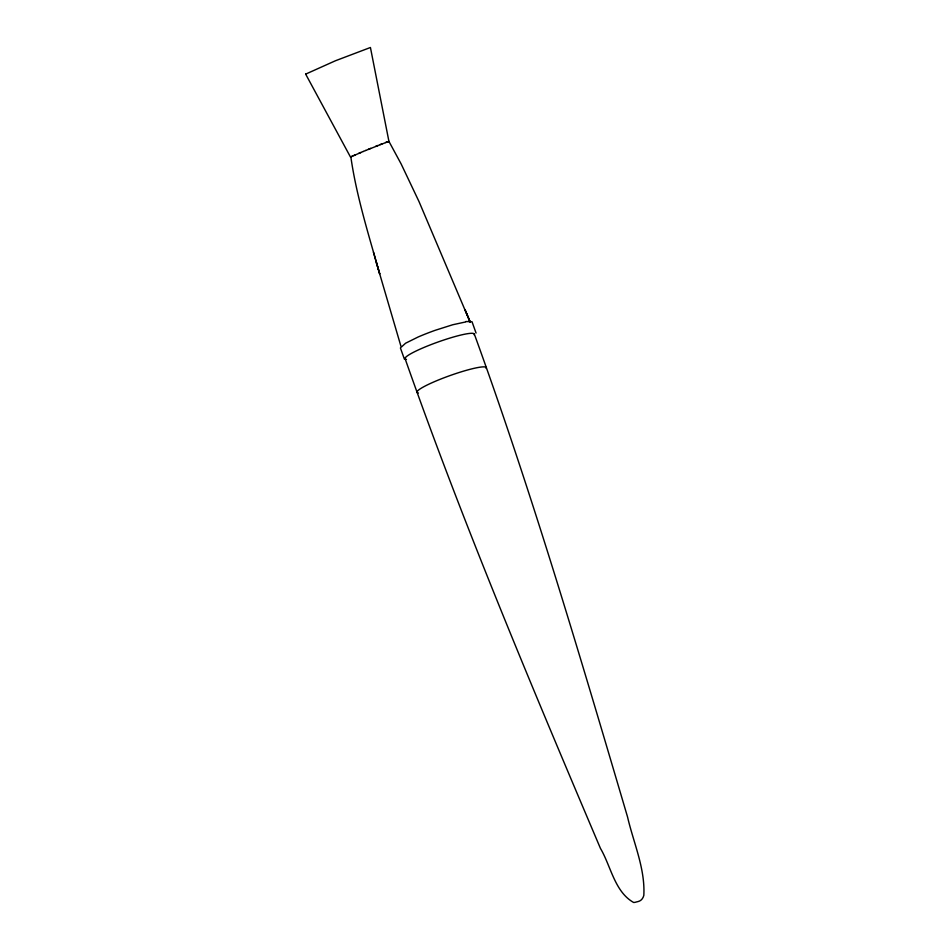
<?xml version="1.0" encoding="UTF-8"?>
<svg xmlns="http://www.w3.org/2000/svg" width="950" height="950" viewBox="0 0 950 950"><rect width="100%" height="100%" fill="white"/><g stroke="black" fill="none" stroke-linecap="round" stroke-linejoin="round"><path stroke-width="1.43" d="M352.319 156.121L350.526 157.118L305.662 74.124L335.397 60.776L370.429 47.5L388.93 141.384L401.126 163.922L419.021 201.602L470.143 322.133L464.966 309.581L469.953 321.338M405.068 358.613C463.434 524.483 531.739 686.589 600.436 848.374C610.874 865.996 614.579 891.729 633.579 902.453C635.039 902.571 636.453 901.811 637.877 901.633C641.131 900.897 642.984 898.534 643.827 895.387C645.264 868.466 633.508 842.781 627.546 816.953C579.737 655.013 532.012 492.896 474.347 334.127M350.787 156.916L363.268 151.442M387.992 141.799L388.906 141.324L368.196 149.471M388.004 141.859L388.633 141.55M353.566 155.634L355.074 154.981M358.803 153.377L360.976 152.475M363.28 151.501L365.691 150.433M365.702 150.492L370.69 148.378M375.63 146.371L377.969 145.433M380.166 144.554L382.185 143.759M385.569 142.524L387.849 141.681M350.859 156.964C356.428 196.08 368.873 235.481 379.715 273.956L376.426 262.746L401.209 347.189L405.603 343.211L418.107 337.012A38.534 4.987 -19.6 0 1 435.361 330.256L452.758 324.746L465.619 321.955M305.662 74.124L306.292 74.017M465.832 321.516L472.031 321.765L476.057 333.07M400.401 347.926L404.427 359.231M373.457 252.201L376.509 263.019M418.439 392.991A36.741 4.679 -19.6 0 1 448.637 376.069A36.741 4.679 -19.6 0 1 486.127 368.422M406.457 359.409A36.741 4.679 -19.6 0 1 436.656 342.499A36.741 4.679 -19.6 0 1 474.145 334.851"/></g></svg>
